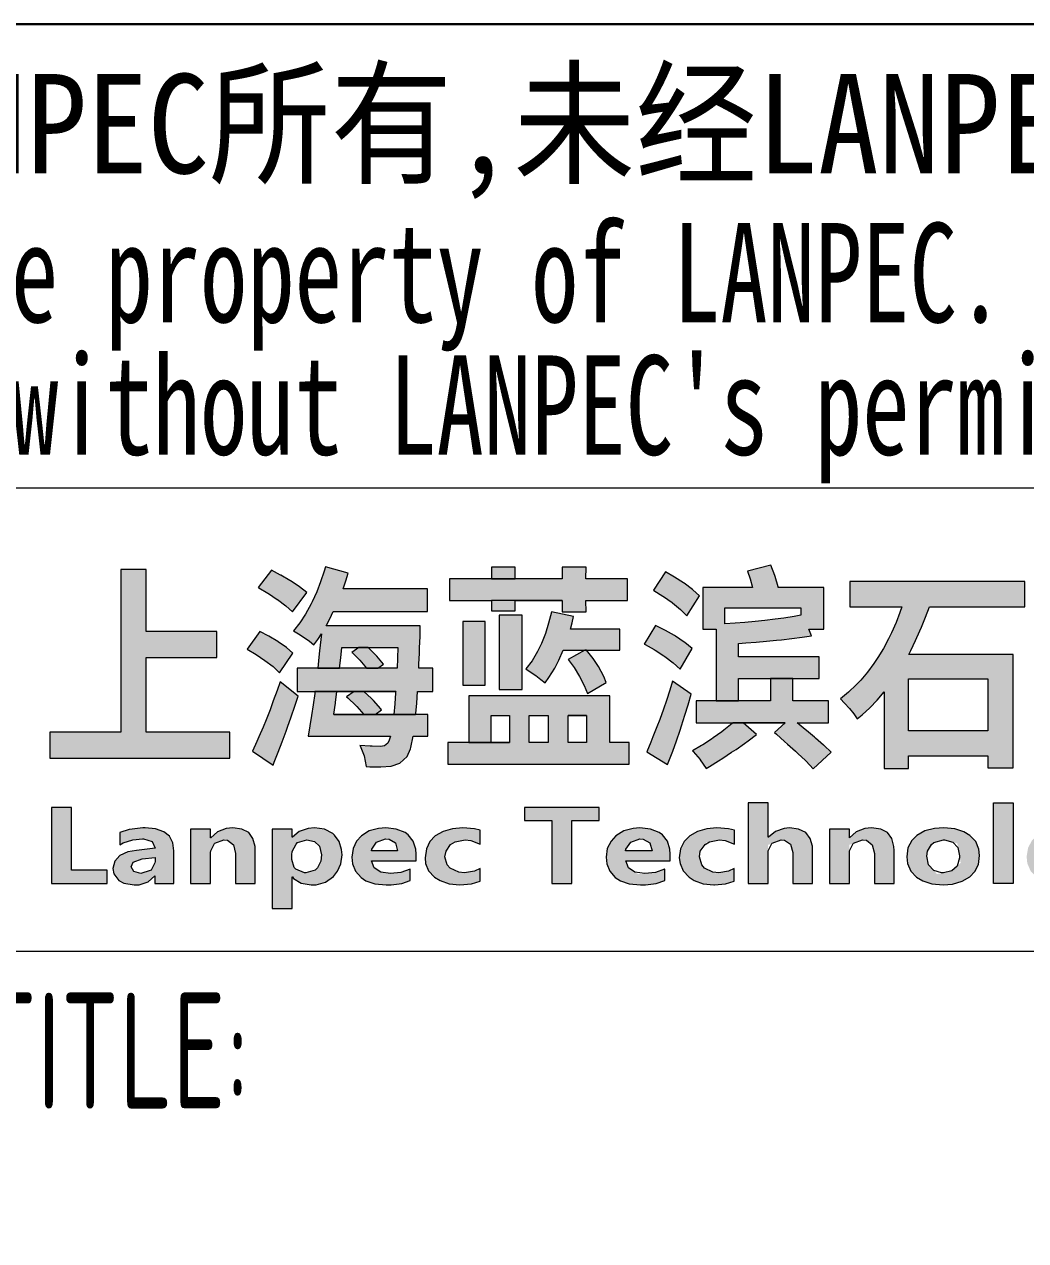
# Model space of a CAD drawing. Header units: millimetres. Extents: x 2346 to 2766, y 1417 to 1714.
# Drawn here: x 2665.9 to 2696.14, y 1454.96 to 1491.7 of the extents above; entities that cross this region are included whole.
import ezdxf
from ezdxf.enums import TextEntityAlignment as Align

# ---------------------------------------------------------------- set-up
doc = ezdxf.new("R2010")
doc.units = ezdxf.units.MM
for name, color, linetype, lineweight in [('1粗实线', 7, 'Continuous', 30), ('7文本', 2, 'Continuous', 18), ('8标注', 3, 'Continuous', 18), ('9图表', 4, 'Continuous', 18)]:
    doc.layers.add(name, color=color, linetype=linetype, lineweight=lineweight)
doc.layers.add('LOGO 1', color=7, linetype='Continuous', true_color=0x1e2380)
doc.styles.add('lanpec', font='bpec_e.shx', dxfattribs={"width": 0.75, "bigfont": 'hztxt.shx'})
doc.styles.add('黑体', font='simhei.ttf', dxfattribs={"width": 1.5})

# ---------------------------------------------------------------- blocks, each defined once
blk = doc.blocks.new('蓝滨LOGO')
at = {"layer": 'LOGO 1'}
h = blk.add_hatch(color=256, dxfattribs=at)
h.dxf.hatch_style = 1
h.paths.add_polyline_path([(26.865, 9.713), (26.85, 9.723), (26.571, 9.909), (26.298, 10.069), (26.292, 10.069), (26.014, 10.219), (25.616, 9.697), (25.632, 9.687), (25.924, 9.513), (26.189, 9.336), (26.194, 9.331), (26.447, 9.14), (26.654, 8.959), (27.082, 9.543)])
h.paths.add_polyline_path([(26.664, 7.71), (26.468, 7.881), (26.215, 8.061), (26.205, 8.066), (25.936, 8.232), (25.668, 8.371), (25.281, 7.839), (25.549, 7.679), (25.554, 7.674), (25.818, 7.493), (26.065, 7.308), (26.256, 7.122)])
h.paths.add_polyline_path([(26.721, 6.11), (26.824, 6.42), (26.277, 6.848), (26.184, 6.585), (26.07, 6.27), (25.972, 6.007), (25.854, 5.702), (25.766, 5.48), (25.637, 5.186), (25.575, 5.042), (25.441, 4.753), (26.065, 4.329), (26.101, 4.422), (26.22, 4.722), (26.339, 5.037), (26.463, 5.357), (26.504, 5.48), (26.612, 5.795)])
h.paths.add_polyline_path([(30.731, 9.661), (28.176, 9.661), (28.264, 9.904), (28.336, 10.131), (27.645, 10.322), (27.603, 10.188), (27.5, 9.873), (27.381, 9.568), (27.242, 9.264), (27.211, 9.202), (27.046, 8.897), (26.87, 8.629), (26.685, 8.392), (26.834, 8.299), (27.005, 8.185), (27.165, 8.072), (27.299, 7.963), (27.412, 8.128), (27.521, 8.299), (27.505, 8.123), (27.469, 7.788), (27.449, 7.597), (27.412, 7.261), (28.073, 7.261), (28.109, 7.576), (28.145, 7.881), (28.651, 7.881), (28.94, 7.881), (29.828, 7.881), (29.818, 7.561), (29.807, 7.261), (29.229, 7.261), (28.883, 7.261), (28.073, 7.261), (27.412, 7.261), (26.793, 7.261), (26.793, 6.554), (27.325, 6.554), (29.771, 6.554), (29.766, 6.513), (29.745, 6.182), (29.709, 5.862), (30.37, 5.862), (30.375, 5.888), (30.401, 6.208), (30.427, 6.554), (30.886, 6.554), (30.886, 7.261), (30.463, 7.261), (30.468, 7.38), (30.484, 7.715), (30.489, 7.875), (30.504, 8.216), (30.509, 8.304), (30.509, 8.417), (30.509, 8.541), (27.665, 8.541), (27.779, 8.753), (27.882, 8.97), (30.731, 8.97)])
h.paths.add_polyline_path([(30.737, 5.862), (30.37, 5.862), (27.896, 5.862), (27.949, 6.203), (27.949, 6.224), (27.991, 6.554), (27.325, 6.554), (27.32, 6.492), (27.273, 6.157), (27.227, 5.831), (27.175, 5.517), (27.123, 5.207), (29.606, 5.207), (29.57, 5.083), (29.529, 5), (29.431, 4.918), (29.307, 4.897), (29.054, 4.902), (28.997, 4.907), (28.691, 4.923), (28.811, 4.613), (28.873, 4.293), (28.982, 4.283), (29.286, 4.278), (29.322, 4.278), (29.627, 4.304), (29.895, 4.391), (30.112, 4.598), (30.215, 4.825), (30.226, 4.866), (30.293, 5.207), (30.737, 5.207)])
h.paths.add_polyline_path([(29.1, 6.28), (29.038, 6.342), (28.801, 6.554), (28.512, 6.554), (28.285, 6.399), (28.326, 6.363), (28.558, 6.136), (28.594, 6.1), (28.806, 5.862), (29.142, 5.862), (29.338, 6.007), (29.317, 6.033)], flags=17)
h.paths.add_polyline_path([(29.193, 7.628), (29.167, 7.653), (28.94, 7.881), (28.651, 7.881), (28.448, 7.738), (28.682, 7.504), (28.883, 7.261), (29.229, 7.261), (29.394, 7.385)], flags=17)
h = blk.add_hatch(color=256, dxfattribs=at)
h.dxf.hatch_style = 1
h.paths.add_polyline_path([(36.765, 9.956), (35.506, 9.956), (35.516, 10.317), (34.799, 10.317), (34.799, 9.956), (33.379, 9.956), (32.662, 9.956), (31.397, 9.956), (31.397, 9.31), (32.662, 9.31), (34.799, 9.31), (34.799, 8.964), (35.516, 8.964), (35.506, 9.31), (36.765, 9.31)])
h.paths.add_polyline_path([(33.379, 10.317), (32.662, 10.317), (32.662, 9.956), (33.379, 9.956)], flags=17)
h.paths.add_polyline_path([(33.379, 9.31), (32.662, 9.31), (32.662, 8.99), (33.379, 8.99)], flags=17)
h.paths.add_polyline_path([(32.466, 8.67), (31.795, 8.67), (31.795, 6.75), (32.466, 6.75)])
h.paths.add_polyline_path([(33.591, 8.866), (32.889, 8.866), (32.889, 6.621), (33.591, 6.621)])
h.paths.add_polyline_path([(36.538, 8.443), (35.046, 8.443), (35.093, 8.629), (35.139, 8.82), (34.471, 8.959), (34.386, 8.624), (34.288, 8.309), (34.169, 8.004), (34.055, 7.762), (33.885, 7.483), (33.699, 7.241), (33.833, 7.148), (33.999, 7.039), (34.153, 6.921), (34.277, 6.822), (34.396, 6.982), (34.572, 7.266), (34.69, 7.499), (34.83, 7.803), (35.48, 7.803), (35.532, 7.803), (36.538, 7.803)])
h.paths.add_polyline_path([(35.893, 7.313), (35.733, 7.555), (35.532, 7.803), (35.48, 7.803), (34.974, 7.524), (35.155, 7.282), (35.32, 7.008), (35.459, 6.74), (35.557, 6.497), (36.125, 6.828), (36.058, 7.008)])
h.paths.add_polyline_path([(36.234, 6.425), (31.98, 6.425), (31.98, 5.021), (32.646, 5.021), (32.646, 5.831), (33.204, 5.831), (33.204, 5.021), (31.98, 5.021), (31.34, 5.021), (31.34, 4.366), (36.817, 4.366), (36.817, 5.021), (36.234, 5.021)])
h.paths.add_polyline_path([(34.37, 5.831), (34.37, 5.021), (33.797, 5.021), (33.797, 5.831)], flags=16)
h.paths.add_polyline_path([(34.974, 5.831), (35.532, 5.831), (35.532, 5.021), (34.974, 5.021)], flags=16)
h = blk.add_hatch(color=256, dxfattribs=at)
h.dxf.hatch_style = 1
h.paths.add_polyline_path([(38.943, 9.45), (38.726, 9.64), (38.479, 9.826), (38.458, 9.842), (38.19, 10.007), (38.19, 10.012), (37.916, 10.167), (37.556, 9.616), (37.834, 9.439), (37.86, 9.424), (38.118, 9.243), (38.128, 9.238), (38.371, 9.037), (38.556, 8.841)])
h.paths.add_polyline_path([(38.722, 7.855), (38.505, 8.035), (38.484, 8.051), (38.221, 8.226), (38.19, 8.247), (37.916, 8.402), (37.896, 8.412), (37.612, 8.546), (37.271, 7.984), (37.297, 7.973), (37.57, 7.824), (37.607, 7.803), (37.87, 7.633), (37.891, 7.617), (38.143, 7.426), (38.355, 7.235)])
h.paths.add_polyline_path([(38.603, 6.157), (38.696, 6.471), (38.123, 6.864), (38.045, 6.6), (37.942, 6.28), (37.854, 6.022), (37.741, 5.713), (37.653, 5.486), (37.534, 5.186), (37.472, 5.026), (37.349, 4.737), (37.978, 4.355), (38.02, 4.453), (38.133, 4.753), (38.247, 5.067), (38.36, 5.393), (38.402, 5.522), (38.505, 5.842)])
h.paths.add_polyline_path([(42.696, 9.697), (41.323, 9.697), (41.318, 9.713), (41.225, 10.033), (41.215, 10.059), (41.096, 10.368), (40.394, 10.193), (40.471, 9.956), (40.544, 9.697), (39.047, 9.697), (39.047, 8.443), (39.444, 8.443), (39.444, 6.27), (40.125, 6.27), (40.125, 6.946), (41.086, 6.946), (41.757, 6.946), (42.562, 6.946), (42.562, 7.602), (40.125, 7.602), (40.125, 8.01), (40.347, 8.025), (40.652, 8.046), (40.962, 8.072), (41.271, 8.103), (41.416, 8.118), (41.736, 8.154), (42.04, 8.195), (42.324, 8.242), (42.247, 8.443), (42.696, 8.443)])
h.paths.add_polyline_path([(39.713, 9.083), (41.999, 9.083), (41.999, 8.861), (41.803, 8.825), (41.488, 8.774), (41.225, 8.743), (40.915, 8.701), (40.626, 8.67), (40.316, 8.644), (40.017, 8.619), (39.713, 8.598)], flags=16)
h.paths.add_polyline_path([(42.835, 6.27), (41.757, 6.27), (41.757, 6.946), (41.086, 6.946), (41.086, 6.27), (40.125, 6.27), (39.444, 6.27), (38.845, 6.27), (38.845, 5.609), (39.955, 5.609), (41.529, 5.609), (41.204, 5.315), (41.266, 5.264), (41.509, 5.047), (41.602, 4.964), (41.844, 4.753), (41.917, 4.686), (42.144, 4.469), (42.164, 4.448), (42.381, 4.221), (42.918, 4.727), (42.706, 4.923), (42.691, 4.938), (42.448, 5.145), (42.417, 5.176), (42.175, 5.382), (42.139, 5.408), (41.896, 5.609), (42.835, 5.609)])
h.paths.add_polyline_path([(40.662, 5.258), (40.265, 5.609), (39.955, 5.609), (39.929, 5.589), (39.676, 5.388), (39.614, 5.341), (39.356, 5.16), (39.305, 5.119), (39.042, 4.949), (39, 4.928), (38.732, 4.768), (38.752, 4.747), (38.959, 4.5), (38.964, 4.495), (39.145, 4.226), (39.243, 4.288), (39.516, 4.458), (39.645, 4.546), (39.909, 4.722), (40.048, 4.809), (40.306, 4.99), (40.415, 5.067)])
h = blk.add_hatch(color=256, dxfattribs=at)
h.dxf.hatch_style = 1
h.paths.add_polyline_path([(24.362, 8.371), (22.23, 8.371), (22.23, 10.245), (21.466, 10.245), (21.466, 5.331), (19.319, 5.331), (19.319, 4.546), (24.754, 4.546), (24.754, 5.331), (22.23, 5.331), (22.23, 7.586), (24.362, 7.586)])
h = blk.add_hatch(color=256, dxfattribs=at)
h.dxf.hatch_style = 1
h.paths.add_polyline_path([(45.468, 8.092), (45.602, 8.392), (45.648, 8.495), (45.767, 8.804), (45.886, 9.114), (48.766, 9.114), (48.766, 9.878), (43.486, 9.878), (43.486, 9.114), (45.055, 9.114), (44.998, 8.944), (44.879, 8.639), (44.74, 8.33), (44.652, 8.149), (44.497, 7.86), (44.327, 7.581), (44.208, 7.406), (44.017, 7.142), (43.811, 6.895), (43.677, 6.755), (43.444, 6.533), (43.202, 6.332), (43.326, 6.208), (43.47, 6.048), (43.604, 5.883), (43.708, 5.733), (43.852, 5.852), (44.084, 6.064), (44.306, 6.296), (44.518, 6.549), (44.518, 4.226), (45.251, 4.226), (45.251, 4.618), (47.651, 4.618), (47.651, 4.252), (48.415, 4.252), (48.415, 7.679), (45.266, 7.679), (45.323, 7.793)])
h.paths.add_polyline_path([(45.251, 6.936), (47.651, 6.936), (47.651, 5.367), (45.251, 5.367)], flags=16)
h = blk.add_hatch(color=256, dxfattribs=at)
h.dxf.hatch_style = 1
h.paths.add_polyline_path([(19.977, 1.161), (19.977, 3.054), (19.369, 3.054), (19.369, 0.755), (21.048, 0.755), (21.048, 1.161)])
h.paths.add_polyline_path([(23.065, 1.747), (23.031, 1.983), (22.93, 2.186), (22.761, 2.321), (22.513, 2.411), (22.197, 2.434), (22.13, 2.434), (21.803, 2.4), (21.713, 2.389), (21.431, 2.299), (21.431, 1.927), (21.532, 1.983), (21.825, 2.073), (22.143, 2.11), (22.411, 2.028), (22.501, 1.825), (21.938, 1.758), (21.679, 1.713), (21.431, 1.6), (21.285, 1.431), (21.228, 1.206), (21.251, 1.048), (21.408, 0.845), (21.555, 0.766), (21.87, 0.721), (22.017, 0.721), (22.287, 0.811), (22.49, 0.992), (22.49, 0.755), (23.065, 0.755)])
h.paths.add_polyline_path([(22.501, 1.544), (22.501, 1.409), (22.375, 1.156), (22.073, 1.059), (21.859, 1.116), (21.78, 1.262), (21.837, 1.397), (22.107, 1.499)], flags=16)
h.paths.add_polyline_path([(24.298, 1.969), (24.64, 2.098), (24.868, 1.927), (24.924, 1.668), (24.924, 0.755), (25.521, 0.755), (25.521, 1.871), (25.454, 2.118), (25.33, 2.299), (25.116, 2.4), (24.845, 2.434), (24.642, 2.423), (24.383, 2.321), (24.169, 2.131), (24.169, 2.4), (23.572, 2.4), (23.572, 0.755), (24.169, 0.755), (24.169, 1.725)])
h.paths.add_polyline_path([(26.637, 2.4), (26.039, 2.4), (26.039, 0), (26.637, 0), (26.637, 0.973), (26.682, 0.913), (26.907, 0.766), (27.211, 0.721), (27.369, 0.721), (27.651, 0.8), (27.887, 0.969), (28.011, 1.127), (28.113, 1.352), (28.147, 1.623), (28.135, 1.78), (28.056, 2.028), (27.921, 2.22), (27.865, 2.265), (27.617, 2.4), (27.313, 2.434), (27.121, 2.423), (26.851, 2.332), (26.637, 2.142)])
h.paths.add_polyline_path([(26.782, 1.988), (27.087, 2.073), (27.313, 2.028), (27.47, 1.882), (27.527, 1.623), (27.504, 1.431), (27.375, 1.172), (27.026, 1.074), (26.714, 1.21), (26.625, 1.487), (26.625, 1.704)], flags=16)
h.paths.add_polyline_path([(29.037, 1.442), (30.389, 1.442), (30.389, 1.645), (30.378, 1.792), (30.299, 2.04), (30.141, 2.231), (30.051, 2.299), (29.78, 2.4), (29.465, 2.434), (29.251, 2.423), (28.969, 2.344), (28.732, 2.197), (28.586, 2.04), (28.485, 1.814), (28.44, 1.555), (28.462, 1.352), (28.552, 1.127), (28.721, 0.935), (28.868, 0.834), (29.138, 0.744), (29.476, 0.721), (29.634, 0.721), (29.949, 0.755), (30.209, 0.845), (30.209, 1.194), (29.927, 1.093), (29.611, 1.059), (29.318, 1.104), (29.116, 1.228)])
h.paths.add_polyline_path([(29.183, 2.006), (29.511, 2.129), (29.758, 1.983), (29.825, 1.747), (29.02, 1.747)], flags=16)
h.paths.add_polyline_path([(31.256, 1.566), (31.29, 1.735), (31.425, 1.938), (31.561, 2.017), (31.865, 2.073), (32.034, 2.051), (32.316, 1.949), (32.316, 2.366), (32.147, 2.411), (31.797, 2.434), (31.482, 2.411), (31.2, 2.332), (30.963, 2.197), (30.794, 2.028), (30.693, 1.803), (30.659, 1.532), (30.671, 1.363), (30.761, 1.138), (30.941, 0.947), (31.11, 0.845), (31.38, 0.744), (31.707, 0.721), (32.056, 0.744), (32.316, 0.823), (32.316, 1.206), (32.147, 1.127), (31.842, 1.082), (31.673, 1.104), (31.414, 1.217), (31.324, 1.318)])
h = blk.add_hatch(color=256, dxfattribs=at)
h.dxf.hatch_style = 1
h.paths.add_polyline_path([(35.087, 2.659), (35.91, 2.659), (35.91, 3.054), (33.656, 3.054), (33.656, 2.659), (34.479, 2.659), (34.479, 0.755), (35.087, 0.755)])
h.paths.add_polyline_path([(36.721, 1.442), (38.062, 1.442), (38.062, 1.645), (38.051, 1.792), (37.972, 2.04), (37.825, 2.231), (37.724, 2.299), (37.465, 2.4), (37.138, 2.434), (36.935, 2.423), (36.654, 2.344), (36.417, 2.197), (36.271, 2.04), (36.158, 1.814), (36.124, 1.555), (36.147, 1.352), (36.237, 1.127), (36.395, 0.935), (36.552, 0.834), (36.823, 0.744), (37.161, 0.721), (37.307, 0.721), (37.634, 0.755), (37.893, 0.845), (37.893, 1.194), (37.882, 1.194), (37.611, 1.093), (37.095, 1.038), (36.8, 1.228)])
h.paths.add_polyline_path([(37.187, 2.125), (37.442, 1.983), (37.51, 1.747), (36.69, 1.747), (36.868, 2.006)], flags=16)
h.paths.add_polyline_path([(39.62, 2.086), (40, 1.949), (40, 2.366), (39.82, 2.411), (39.471, 2.434), (39.166, 2.411), (38.885, 2.332), (38.648, 2.197), (38.479, 2.028), (38.366, 1.803), (38.333, 1.532), (38.355, 1.363), (38.445, 1.138), (38.626, 0.947), (38.783, 0.845), (39.054, 0.744), (39.38, 0.721), (39.392, 0.721), (39.73, 0.744), (39.989, 0.823), (39.989, 1.206), (39.82, 1.127), (39.429, 1.067), (39.027, 1.249), (38.914, 1.666), (39.155, 2)])
h.paths.add_polyline_path([(40.417, 0.755), (41.014, 0.755), (41.014, 1.69), (41.014, 1.925), (41.461, 2.093), (41.69, 1.949), (41.758, 1.69), (41.758, 0.755), (42.355, 0.755), (42.355, 1.882), (42.287, 2.118), (42.152, 2.299), (41.938, 2.4), (41.657, 2.434), (41.499, 2.423), (41.24, 2.332), (41.014, 2.143), (41.014, 3.189), (40.417, 3.189)])
h.paths.add_polyline_path([(42.873, 0.755), (43.471, 0.755), (43.471, 1.69), (43.471, 1.925), (43.94, 2.101), (44.158, 1.927), (44.226, 1.668), (44.226, 0.755), (44.823, 0.755), (44.823, 1.758), (44.811, 1.871), (44.755, 2.118), (44.62, 2.299), (44.417, 2.4), (44.135, 2.434), (43.933, 2.423), (43.673, 2.321), (43.471, 2.141), (43.471, 2.4), (42.873, 2.4)])
h.paths.add_polyline_path([(45.352, 2.051), (45.24, 1.837), (45.206, 1.566), (45.228, 1.363), (45.33, 1.127), (45.499, 0.947), (45.69, 0.834), (45.961, 0.744), (46.299, 0.721), (46.58, 0.732), (46.873, 0.823), (47.11, 0.958), (47.257, 1.116), (47.369, 1.33), (47.403, 1.6), (47.38, 1.792), (47.29, 2.028), (47.11, 2.209), (46.93, 2.321), (46.659, 2.411), (46.321, 2.434), (46.04, 2.423), (45.747, 2.344), (45.51, 2.209)])
h.paths.add_polyline_path([(45.977, 1.984), (46.327, 2.078), (46.729, 1.968), (46.831, 1.381), (46.569, 1.138), (46.119, 1.04), (45.859, 1.318), (45.795, 1.686)], flags=16)
h.paths.add_polyline_path([(48.417, 3.189), (47.82, 3.189), (47.82, 0.755), (48.417, 0.755)])
h.paths.add_polyline_path([(49.127, 0.947), (49.307, 0.834), (49.589, 0.744), (49.916, 0.721), (50.209, 0.732), (50.49, 0.823), (50.727, 0.958), (50.873, 1.116), (50.986, 1.33), (51.02, 1.6), (50.997, 1.792), (50.907, 2.028), (50.727, 2.209), (50.558, 2.321), (50.276, 2.411), (49.95, 2.434), (49.657, 2.423), (49.364, 2.344), (49.127, 2.209), (48.981, 2.051), (48.868, 1.837), (48.823, 1.566), (48.845, 1.363), (48.947, 1.127)])
h.paths.add_polyline_path([(49.488, 1.318), (49.413, 1.662), (49.589, 1.979), (49.944, 2.078), (50.345, 1.968), (50.448, 1.381), (50.186, 1.138), (49.733, 1.035)], flags=16)
h.paths.add_polyline_path([(53.431, 0.935), (53.431, 2.4), (52.834, 2.4), (52.834, 2.197), (52.823, 2.197), (52.789, 2.242), (52.564, 2.389), (52.259, 2.434), (52.09, 2.434), (51.809, 2.355), (51.583, 2.197), (51.448, 2.028), (51.358, 1.803), (51.324, 1.532), (51.335, 1.375), (51.414, 1.138), (51.561, 0.935), (51.617, 0.89), (51.865, 0.755), (52.181, 0.721), (52.35, 0.732), (52.62, 0.823), (52.823, 0.992), (52.859, 0.992), (52.777, 0.55), (52.462, 0.383), (52.124, 0.335), (51.504, 0.427), (51.504, 0.079), (51.538, 0.068), (51.82, 0.011), (52.169, -0.011), (52.271, -0.011), (52.597, 0.023), (52.879, 0.101), (53.104, 0.237), (53.127, 0.259), (53.296, 0.44), (53.397, 0.665)])
h.paths.add_polyline_path([(52.346, 1.074), (52.004, 1.23), (51.907, 1.655), (52.08, 1.982), (52.433, 2.081), (52.745, 1.945), (52.879, 1.544), (52.693, 1.172)], flags=16)
h.paths.add_polyline_path([(53.961, 0.755), (54.558, 0.755), (54.558, 2.4), (53.961, 2.4)])
h.paths.add_polyline_path([(54.265, 3.178), (54.017, 3.11), (53.916, 2.93), (54.017, 2.749), (54.265, 2.671), (54.513, 2.749), (54.614, 2.93), (54.513, 3.11)])
h.paths.add_polyline_path([(55.561, 1.442), (56.913, 1.442), (56.913, 1.645), (56.902, 1.792), (56.823, 2.04), (56.665, 2.231), (56.575, 2.299), (56.316, 2.4), (55.989, 2.434), (55.786, 2.423), (55.504, 2.344), (55.257, 2.197), (55.121, 2.04), (55.009, 1.814), (54.975, 1.555), (54.986, 1.352), (55.076, 1.127), (55.245, 0.935), (55.403, 0.834), (55.674, 0.744), (56, 0.721), (56.158, 0.721), (56.474, 0.755), (56.733, 0.845), (56.733, 1.194), (56.451, 1.093), (55.949, 1.039), (55.64, 1.228)])
h.paths.add_polyline_path([(55.707, 2.006), (56.038, 2.125), (56.293, 1.983), (56.361, 1.747), (55.544, 1.747)], flags=16)
h.paths.add_polyline_path([(58.547, 0.856), (58.727, 1.014), (58.806, 1.251), (58.727, 1.476), (58.513, 1.645), (58.423, 1.679), (58.096, 1.78), (57.753, 1.866), (57.927, 2.062), (58.251, 2.127), (58.682, 1.994), (58.682, 2.366), (58.457, 2.411), (58.141, 2.434), (58.074, 2.434), (57.758, 2.4), (57.499, 2.299), (57.319, 2.152), (57.251, 1.927), (57.262, 1.814), (57.397, 1.611), (57.578, 1.499), (58.06, 1.354), (58.303, 1.129), (57.844, 1.047), (57.251, 1.116), (57.251, 0.8), (57.544, 0.732), (57.871, 0.721), (57.972, 0.721), (58.288, 0.755)])
at = {"color": 164, "lineweight": 0}
for points in [[(27.645, 10.322), (27.603, 10.188), (27.5, 9.873), (27.381, 9.568), (27.242, 9.264), (27.211, 9.202), (27.046, 8.897), (26.87, 8.629), (26.685, 8.392), (26.834, 8.299)], [(29.828, 7.881), (29.818, 7.561), (29.807, 7.261), (29.229, 7.261), (28.883, 7.261), (28.073, 7.261), (27.412, 7.261), (26.793, 7.261), (26.793, 6.554), (27.325, 6.554), (29.771, 6.554), (29.766, 6.513), (29.745, 6.182), (29.709, 5.862), (29.142, 5.862), (28.806, 5.862), (27.898, 5.862), (30.37, 5.862), (30.375, 5.888), (30.401, 6.208), (30.427, 6.554), (30.886, 6.554), (30.886, 7.261), (30.463, 7.261), (30.468, 7.38), (30.484, 7.715), (30.489, 7.875), (30.504, 8.216), (30.509, 8.304), (30.509, 8.417), (30.509, 8.541), (27.665, 8.541), (27.779, 8.753), (27.882, 8.97), (30.731, 8.97), (30.731, 9.661), (28.176, 9.661), (28.264, 9.904), (28.336, 10.131), (27.645, 10.322)], [(35.516, 10.317), (34.799, 10.317), (34.799, 9.956), (33.379, 9.956), (32.662, 9.956), (31.397, 9.956), (31.397, 9.31), (32.662, 9.31)], [(33.379, 9.31), (34.799, 9.31), (34.799, 8.964), (35.516, 8.964), (35.506, 9.31), (36.765, 9.31), (36.765, 9.956), (35.506, 9.956), (35.516, 10.317)], [(41.096, 10.368), (40.394, 10.193), (40.471, 9.956), (40.544, 9.697), (39.047, 9.697), (39.047, 8.443)], [(42.696, 9.697), (41.323, 9.697), (41.318, 9.713), (41.225, 10.033), (41.215, 10.059), (41.096, 10.368)], [(39.047, 8.443), (39.444, 8.443), (39.444, 6.27), (40.125, 6.27), (40.125, 6.946), (41.086, 6.946), (41.757, 6.946), (42.562, 6.946), (42.562, 7.602), (40.125, 7.602), (40.125, 8.01), (40.347, 8.025), (40.652, 8.046), (40.962, 8.072), (41.271, 8.103), (41.416, 8.118), (41.736, 8.154), (42.04, 8.195), (42.324, 8.242), (42.247, 8.443), (42.696, 8.443), (42.696, 9.697)], [(48.766, 9.878), (43.486, 9.878), (43.486, 9.114), (45.055, 9.114), (44.998, 8.944), (44.879, 8.639), (44.74, 8.33), (44.652, 8.149), (44.497, 7.86), (44.327, 7.581), (44.208, 7.406), (44.017, 7.142)], [(47.651, 4.618), (47.651, 4.252), (48.415, 4.252), (48.415, 7.679), (45.266, 7.679), (45.323, 7.793), (45.468, 8.092), (45.602, 8.392), (45.648, 8.495), (45.767, 8.804), (45.886, 9.114), (48.766, 9.114), (48.766, 9.878)], [(41.999, 9.083), (41.999, 8.861), (41.803, 8.825), (41.488, 8.774), (41.225, 8.743), (40.915, 8.701), (40.626, 8.67), (40.316, 8.644), (40.017, 8.619), (39.713, 8.598)], [(39.713, 8.598), (39.713, 9.083), (41.999, 9.083)], [(26.834, 8.299), (27.005, 8.185), (27.165, 8.072), (27.299, 7.963), (27.412, 8.128), (27.521, 8.299)], [(27.505, 8.123), (27.469, 7.788), (27.449, 7.597), (27.412, 7.261), (28.073, 7.261), (28.109, 7.576), (28.145, 7.881), (28.651, 7.881), (28.94, 7.881), (29.828, 7.881)], [(27.521, 8.299), (27.505, 8.123)], [(44.017, 7.142), (43.811, 6.895), (43.677, 6.755)], [(43.677, 6.755), (43.444, 6.533), (43.202, 6.332), (43.326, 6.208), (43.47, 6.048), (43.604, 5.883), (43.708, 5.733), (43.852, 5.852), (44.084, 6.064), (44.306, 6.296), (44.518, 6.549)], [(45.251, 5.367), (45.251, 6.936), (47.651, 6.936)], [(47.651, 6.936), (47.651, 5.367), (45.251, 5.367)], [(27.325, 6.554), (27.32, 6.492), (27.273, 6.157), (27.227, 5.831), (27.175, 5.517), (27.123, 5.207), (29.606, 5.207), (29.57, 5.083), (29.529, 5), (29.431, 4.918), (29.307, 4.897)], [(30.226, 4.866), (30.293, 5.207), (30.737, 5.207), (30.737, 5.862), (30.37, 5.862), (27.898, 5.862), (27.898, 5.873), (27.949, 6.203), (27.949, 6.224), (27.991, 6.554), (28.512, 6.554), (28.801, 6.554), (29.771, 6.554), (27.325, 6.554)], [(33.204, 5.021), (31.98, 5.021), (31.34, 5.021), (31.34, 4.366), (36.817, 4.366), (36.817, 5.021), (36.234, 5.021), (36.234, 6.425)], [(33.204, 5.021), (31.98, 5.021), (31.34, 5.021), (31.34, 4.366), (36.817, 4.366), (36.817, 5.021), (36.234, 5.021), (36.234, 6.425)], [(36.234, 6.425), (31.98, 6.425), (31.98, 5.021), (32.646, 5.021), (32.646, 5.831), (33.204, 5.831)], [(44.518, 6.549), (44.518, 4.226), (45.251, 4.226), (45.251, 4.618), (47.651, 4.618)], [(33.204, 5.831), (33.204, 5.021), (32.646, 5.021), (31.98, 5.021), (33.204, 5.021)], [(33.204, 5.831), (33.204, 5.021), (32.646, 5.021), (31.98, 5.021), (33.204, 5.021)], [(33.797, 5.021), (33.797, 5.831)], [(33.797, 5.021), (33.797, 5.831)], [(33.797, 5.831), (34.37, 5.831)], [(34.37, 5.831), (34.37, 5.021)], [(34.974, 5.021), (34.974, 5.831), (35.532, 5.831), (34.974, 5.831)], [(34.974, 5.831), (35.532, 5.831), (35.532, 5.021), (34.974, 5.021)], [(34.974, 5.831), (35.532, 5.831), (35.532, 5.021), (34.974, 5.021)], [(29.307, 4.897), (29.054, 4.902), (28.997, 4.907), (28.687, 4.923)], [(28.687, 4.923), (28.693, 4.918), (28.811, 4.613), (28.873, 4.293), (28.982, 4.283), (29.286, 4.278), (29.322, 4.278), (29.627, 4.304), (29.895, 4.391), (30.112, 4.598), (30.215, 4.825), (30.226, 4.866)], [(34.37, 5.021), (33.797, 5.021)], [(34.37, 5.021), (33.797, 5.021)]]:
    blk.add_lwpolyline(points, dxfattribs=at)
for points in [[(33.379, 10.317), (32.662, 10.317), (32.662, 9.956), (33.379, 9.956)], [(22.23, 10.245), (21.466, 10.245), (21.466, 5.331), (19.319, 5.331), (19.319, 4.546), (24.754, 4.546), (24.754, 5.331), (22.23, 5.331), (22.23, 7.586), (24.362, 7.586), (24.362, 8.371), (22.23, 8.371)], [(26.014, 10.219), (25.616, 9.697), (25.632, 9.687), (25.9, 9.527), (25.926, 9.512), (26.189, 9.336), (26.194, 9.331), (26.447, 9.14), (26.654, 8.959), (27.082, 9.543), (26.865, 9.713), (26.85, 9.723), (26.587, 9.899), (26.571, 9.909), (26.298, 10.069), (26.292, 10.069)], [(37.916, 10.167), (37.555, 9.615), (37.565, 9.61), (37.834, 9.439), (37.86, 9.424), (38.118, 9.243), (38.128, 9.238), (38.371, 9.037), (38.556, 8.841), (38.943, 9.45), (38.737, 9.63), (38.732, 9.636), (38.479, 9.826), (38.458, 9.842), (38.19, 10.007), (38.19, 10.012)], [(32.662, 9.31), (32.662, 8.99), (33.379, 8.99), (33.379, 9.31), (34.799, 9.31)], [(33.591, 8.866), (32.889, 8.866), (32.889, 6.621), (33.591, 6.621)], [(34.468, 8.959), (34.468, 8.949), (34.386, 8.624), (34.288, 8.309), (34.169, 8.004), (34.055, 7.762), (33.885, 7.483), (33.699, 7.241), (33.833, 7.148), (33.999, 7.039), (34.153, 6.921), (34.277, 6.822), (34.396, 6.982), (34.572, 7.266), (34.69, 7.499), (34.83, 7.803), (35.48, 7.803), (35.532, 7.803), (36.538, 7.803), (36.538, 8.443), (35.046, 8.443), (35.093, 8.629), (35.139, 8.82)], [(32.466, 8.67), (31.795, 8.67), (31.795, 6.75), (32.466, 6.75)], [(37.612, 8.546), (37.271, 7.984), (37.297, 7.973), (37.57, 7.824), (37.607, 7.803), (37.87, 7.633), (37.891, 7.617), (38.143, 7.426), (38.355, 7.235), (38.722, 7.855), (38.505, 8.035), (38.484, 8.051), (38.221, 8.226), (38.19, 8.247), (37.916, 8.402), (37.896, 8.412)], [(25.668, 8.371), (25.281, 7.839), (25.549, 7.679), (25.554, 7.674), (25.818, 7.493), (26.065, 7.308), (26.256, 7.122), (26.664, 7.71), (26.468, 7.881), (26.215, 8.061), (26.205, 8.066), (25.936, 8.232)], [(28.94, 7.881), (28.651, 7.881), (28.445, 7.736), (28.455, 7.731), (28.682, 7.504), (28.883, 7.261), (29.229, 7.261), (29.394, 7.385), (29.193, 7.628), (29.167, 7.653)], [(35.532, 7.803), (35.48, 7.803), (34.974, 7.524), (35.155, 7.282), (35.32, 7.008), (35.459, 6.74), (35.557, 6.497), (36.125, 6.828), (36.058, 7.008), (35.893, 7.313), (35.733, 7.555)], [(26.277, 6.848), (26.184, 6.585), (26.07, 6.27), (25.972, 6.007), (25.854, 5.702), (25.766, 5.48), (25.637, 5.186), (25.575, 5.042), (25.441, 4.753), (26.065, 4.329), (26.101, 4.422), (26.22, 4.722), (26.339, 5.037), (26.463, 5.357), (26.504, 5.48), (26.612, 5.795), (26.721, 6.11), (26.824, 6.42)], [(38.123, 6.864), (38.045, 6.6), (37.942, 6.28), (37.854, 6.022), (37.741, 5.713), (37.653, 5.486), (37.534, 5.186), (37.472, 5.026), (37.349, 4.737), (37.978, 4.355), (38.02, 4.453), (38.133, 4.753), (38.247, 5.067), (38.36, 5.393), (38.402, 5.522), (38.505, 5.842), (38.603, 6.157), (38.696, 6.471)], [(41.757, 6.946), (41.086, 6.946), (41.086, 6.27), (40.125, 6.27), (39.444, 6.27), (38.845, 6.27), (38.845, 5.609), (39.955, 5.609), (41.529, 5.609), (41.204, 5.315), (41.266, 5.264), (41.509, 5.047), (41.602, 4.964), (41.844, 4.753), (41.917, 4.686), (42.144, 4.469), (42.164, 4.448), (42.381, 4.221), (42.918, 4.727), (42.706, 4.923), (42.691, 4.938), (42.448, 5.145), (42.417, 5.176), (42.175, 5.382), (42.139, 5.408), (41.896, 5.609), (42.835, 5.609), (42.835, 6.27), (41.757, 6.27)], [(28.801, 6.554), (28.512, 6.554), (28.285, 6.399), (28.326, 6.363), (28.558, 6.136), (28.594, 6.1), (28.806, 5.862), (29.142, 5.862), (29.338, 6.007), (29.317, 6.033), (29.1, 6.28), (29.038, 6.342)], [(39.955, 5.609), (39.929, 5.589), (39.676, 5.388), (39.614, 5.341), (39.356, 5.16), (39.305, 5.119), (39.042, 4.949), (39, 4.928), (38.732, 4.768), (38.752, 4.747), (38.959, 4.5), (38.964, 4.495), (39.145, 4.226), (39.243, 4.288), (39.516, 4.458), (39.645, 4.546), (39.909, 4.722), (40.048, 4.809), (40.306, 4.99), (40.415, 5.067), (40.662, 5.258), (40.265, 5.609), (41.529, 5.609)]]:
    blk.add_lwpolyline(points, close=True, dxfattribs=at)
at = {"layer": 'LOGO 1', "color": 164, "lineweight": 0}
for points in [[(19.977, 3.054), (19.369, 3.054), (19.369, 0.755), (21.048, 0.755), (21.048, 1.161), (19.977, 1.161)], [(35.91, 3.054), (33.656, 3.054), (33.656, 2.659), (34.479, 2.659), (34.479, 0.755), (35.087, 0.755), (35.087, 2.659), (35.91, 2.659)], [(47.82, 0.755), (47.82, 3.189), (48.417, 3.189), (48.417, 0.755), (47.82, 0.755)]]:
    blk.add_lwpolyline(points, close=True, dxfattribs=at)
for points in [[(41.014, 3.189), (40.417, 3.189), (40.417, 0.755), (41.014, 0.755), (41.014, 1.69), (41.014, 1.747), (41.127, 1.961), (41.138, 1.972), (41.409, 2.073)], [(41.014, 2.152), (41.014, 3.189)], [(22.197, 2.434), (22.13, 2.434), (21.803, 2.4), (21.713, 2.389), (21.431, 2.299), (21.431, 1.927), (21.532, 1.983), (21.825, 2.073), (22.118, 2.107)], [(22.93, 2.186), (22.761, 2.321), (22.513, 2.411), (22.197, 2.434)], [(24.169, 2.4), (23.572, 2.4), (23.572, 0.755), (24.169, 0.755), (24.169, 1.69), (24.18, 1.747), (24.293, 1.961), (24.304, 1.972), (24.575, 2.073)], [(24.845, 2.434), (24.642, 2.423), (24.383, 2.321), (24.18, 2.141), (24.169, 2.141)], [(24.169, 2.141), (24.169, 2.4)], [(25.454, 2.118), (25.33, 2.299), (25.116, 2.4), (24.845, 2.434)], [(26.637, 2.4), (26.039, 2.4), (26.039, 0), (26.637, 0), (26.637, 0.958), (26.648, 0.958)], [(27.313, 2.434), (27.121, 2.423), (26.851, 2.332), (26.648, 2.152), (26.637, 2.152)], [(26.637, 2.152), (26.637, 2.4)], [(27.887, 0.969), (28.011, 1.127), (28.113, 1.352), (28.147, 1.623), (28.135, 1.78), (28.056, 2.028), (27.921, 2.22), (27.865, 2.265), (27.617, 2.4), (27.313, 2.434)], [(29.465, 2.434), (29.251, 2.423), (28.969, 2.344), (28.732, 2.197)], [(30.389, 1.645), (30.378, 1.792), (30.299, 2.04), (30.141, 2.231), (30.051, 2.299), (29.78, 2.4), (29.465, 2.434)], [(31.797, 2.434), (31.482, 2.411), (31.2, 2.332), (30.963, 2.197)], [(31.865, 2.073), (32.034, 2.051), (32.316, 1.949), (32.316, 2.366), (32.147, 2.411), (31.797, 2.434)], [(37.138, 2.434), (36.935, 2.423), (36.654, 2.344), (36.417, 2.197)], [(38.062, 1.645), (38.051, 1.792), (37.972, 2.04), (37.825, 2.231), (37.724, 2.299), (37.465, 2.4), (37.138, 2.434)], [(39.471, 2.434), (39.166, 2.411), (38.885, 2.332), (38.648, 2.197)], [(39.549, 2.073), (39.718, 2.051), (40, 1.949), (40, 2.366), (39.82, 2.411), (39.471, 2.434)], [(41.657, 2.434), (41.499, 2.423), (41.24, 2.332), (41.026, 2.152), (41.014, 2.152)], [(42.287, 2.118), (42.152, 2.299), (41.938, 2.4), (41.657, 2.434)], [(43.471, 2.4), (42.873, 2.4), (42.873, 0.755), (43.471, 0.755), (43.471, 1.69), (43.471, 1.747), (43.583, 1.961), (43.595, 1.972), (43.865, 2.073)], [(44.135, 2.434), (43.933, 2.423), (43.673, 2.321), (43.471, 2.141), (43.471, 2.141)], [(43.471, 2.141), (43.471, 2.4)], [(44.755, 2.118), (44.62, 2.299), (44.417, 2.4), (44.135, 2.434)], [(45.51, 2.209), (45.352, 2.051), (45.24, 1.837), (45.206, 1.566), (45.228, 1.363), (45.33, 1.127), (45.499, 0.947), (45.69, 0.834), (45.961, 0.744), (46.299, 0.721), (46.58, 0.732), (46.873, 0.823), (47.11, 0.958)], [(46.321, 2.434), (46.04, 2.423), (45.747, 2.344), (45.51, 2.209)], [(47.11, 0.958), (47.257, 1.116), (47.369, 1.33), (47.403, 1.6), (47.38, 1.792), (47.29, 2.028), (47.11, 2.209), (46.93, 2.321), (46.659, 2.411), (46.321, 2.434)], [(22.118, 2.107), (22.152, 2.107), (22.411, 2.028), (22.501, 1.825), (21.938, 1.758), (21.679, 1.713), (21.431, 1.6)], [(22.118, 2.107), (22.152, 2.107), (22.411, 2.028), (22.501, 1.825), (21.938, 1.758), (21.679, 1.713), (21.431, 1.6)], [(22.49, 0.992), (22.49, 0.755), (23.065, 0.755), (23.065, 1.747), (23.031, 1.983), (22.93, 2.186)], [(22.49, 0.992), (22.49, 0.755), (23.065, 0.755), (23.065, 1.747), (23.031, 1.983), (22.93, 2.186)], [(24.575, 2.073), (24.687, 2.062), (24.868, 1.927), (24.924, 1.668), (24.924, 0.755), (25.521, 0.755), (25.521, 1.758), (25.521, 1.871), (25.454, 2.118)], [(24.575, 2.073), (24.687, 2.062), (24.868, 1.927), (24.924, 1.668), (24.924, 0.755), (25.521, 0.755), (25.521, 1.758), (25.521, 1.871), (25.454, 2.118)], [(27.054, 1.082), (27.009, 1.082), (26.749, 1.194), (26.704, 1.24), (26.625, 1.487), (26.625, 1.623), (26.637, 1.724), (26.761, 1.949), (26.806, 1.994), (27.087, 2.073)], [(27.087, 2.073), (27.313, 2.028), (27.47, 1.882), (27.527, 1.623), (27.504, 1.431), (27.403, 1.228), (27.335, 1.161), (27.054, 1.082)], [(28.732, 2.197), (28.586, 2.04), (28.485, 1.814), (28.44, 1.555), (28.462, 1.352), (28.552, 1.127), (28.721, 0.935)], [(29.037, 1.747), (29.048, 1.792), (29.183, 2.006), (29.183, 2.006), (29.454, 2.107)], [(29.454, 2.107), (29.566, 2.096), (29.758, 1.983), (29.825, 1.747), (29.037, 1.747)], [(30.963, 2.197), (30.794, 2.028), (30.693, 1.803), (30.659, 1.532), (30.671, 1.363), (30.761, 1.138), (30.941, 0.947)], [(31.842, 1.082), (31.673, 1.104), (31.414, 1.217), (31.324, 1.318), (31.256, 1.566), (31.29, 1.735), (31.425, 1.938), (31.561, 2.017), (31.865, 2.073)], [(36.417, 2.197), (36.271, 2.04), (36.158, 1.814), (36.124, 1.555), (36.147, 1.352), (36.237, 1.127), (36.395, 0.935)], [(36.71, 1.747), (36.721, 1.792), (36.868, 2.006), (36.868, 2.006), (37.138, 2.107)], [(37.138, 2.107), (37.24, 2.096), (37.442, 1.983), (37.51, 1.747), (36.71, 1.747)], [(38.648, 2.197), (38.479, 2.028), (38.366, 1.803), (38.333, 1.532), (38.355, 1.363), (38.445, 1.138), (38.626, 0.947)], [(39.527, 1.082), (39.347, 1.104), (39.099, 1.217), (39.009, 1.318), (38.941, 1.566), (38.964, 1.735), (39.11, 1.938), (39.245, 2.017), (39.549, 2.073)], [(41.409, 2.073), (41.51, 2.062), (41.69, 1.949), (41.758, 1.69), (41.758, 0.755), (42.355, 0.755), (42.355, 1.769), (42.355, 1.882), (42.287, 2.118)], [(41.409, 2.073), (41.51, 2.062), (41.69, 1.949), (41.758, 1.69), (41.758, 0.755), (42.355, 0.755), (42.355, 1.769), (42.355, 1.882), (42.287, 2.118)], [(43.865, 2.073), (43.989, 2.062), (44.158, 1.927), (44.226, 1.668), (44.226, 0.755), (44.823, 0.755), (44.823, 1.758), (44.811, 1.871), (44.755, 2.118)], [(43.865, 2.073), (43.989, 2.062), (44.158, 1.927), (44.226, 1.668), (44.226, 0.755), (44.823, 0.755), (44.823, 1.758), (44.811, 1.871), (44.755, 2.118)], [(46.31, 1.082), (46.254, 1.082), (46.017, 1.149), (45.859, 1.318), (45.814, 1.578), (45.826, 1.735), (45.949, 1.938), (46.017, 1.994), (46.31, 2.073)], [(46.31, 2.073), (46.344, 2.073), (46.592, 2.006), (46.75, 1.848), (46.795, 1.589), (46.795, 1.532), (46.727, 1.285), (46.569, 1.138), (46.31, 1.082)], [(21.431, 1.6), (21.285, 1.431), (21.228, 1.206), (21.251, 1.048)], [(22.073, 1.059), (21.859, 1.116), (21.78, 1.262), (21.837, 1.397), (22.107, 1.499), (22.501, 1.544)], [(22.501, 1.544), (22.501, 1.42), (22.49, 1.386), (22.378, 1.161), (22.355, 1.149), (22.073, 1.059)], [(22.501, 1.544), (22.501, 1.42), (22.49, 1.386), (22.378, 1.161), (22.355, 1.149), (22.073, 1.059)], [(29.611, 1.059), (29.318, 1.104), (29.116, 1.228), (29.037, 1.442), (30.389, 1.442), (30.389, 1.645)], [(37.296, 1.059), (36.992, 1.104), (36.8, 1.228), (36.721, 1.442), (38.062, 1.442), (38.062, 1.645)], [(28.721, 0.935), (28.868, 0.834), (29.138, 0.744), (29.476, 0.721), (29.634, 0.721), (29.949, 0.755), (30.209, 0.845), (30.209, 1.194)], [(30.209, 1.194), (30.209, 1.194), (29.927, 1.093), (29.611, 1.059)], [(30.941, 0.947), (31.11, 0.845), (31.38, 0.744), (31.707, 0.721), (31.707, 0.721), (32.056, 0.744), (32.316, 0.823), (32.316, 1.206)], [(32.316, 1.206), (32.147, 1.127), (31.842, 1.082)], [(36.395, 0.935), (36.552, 0.834), (36.823, 0.744), (37.161, 0.721), (37.307, 0.721), (37.634, 0.755), (37.893, 0.845), (37.893, 1.194)], [(37.893, 1.194), (37.882, 1.194), (37.611, 1.093), (37.296, 1.059)], [(38.626, 0.947), (38.783, 0.845), (39.054, 0.744), (39.38, 0.721), (39.392, 0.721), (39.73, 0.744), (39.989, 0.823), (39.989, 1.206)], [(39.989, 1.206), (39.82, 1.127), (39.527, 1.082)], [(21.251, 1.048), (21.408, 0.845), (21.555, 0.766), (21.87, 0.721), (22.017, 0.721), (22.287, 0.811), (22.49, 0.992), (22.49, 0.992)], [(26.648, 0.958), (26.682, 0.913), (26.907, 0.766), (27.211, 0.721), (27.369, 0.721), (27.651, 0.8), (27.887, 0.969)], [(26.648, 0.958), (26.682, 0.913), (26.907, 0.766), (27.211, 0.721), (27.369, 0.721), (27.651, 0.8), (27.887, 0.969)]]:
    blk.add_lwpolyline(points, dxfattribs=at)
blk = doc.blocks.new('蓝滨、蓝科零件图标题栏模板')
at = {"layer": '1粗实线'}
blk.add_lwpolyline([(-180, 0), (0, 0), (0, 70), (-180, 70)], close=True, dxfattribs=at)
at = {"layer": '9图表'}
for p, q in [((-124, 56), (0, 56)), ((-180, 42), (0, 42))]:
    blk.add_line(p, q, dxfattribs=at)
at = {"layer": '8标注'}
blk.add_blockref('蓝滨LOGO', (-114, 43.291), dxfattribs=at)
at = {"layer": '7文本', "style": 'lanpec'}
for tag, height, width, p in [('设计证书号', 4, 0.7, (-15.5, 38.5, 0)), ('设计签名', 4, 0.75, (-155.5, 31.5, 0)), ('设计日期', 4, 0.75, (-134.5, 31.5, 0)), ('项目编号', 4, 0.75, (-15.5, 31.5, 0)), ('名称', 5, 0.75, (-84, 30)), ('校对签名', 4, 0.75, (-155.5, 24.5, 0)), ('校对日期', 4, 0.75, (-134.5, 24.5, 0)), ('规格', 5, 0.75, (-84, 24)), ('产品编号', 4, 0.75, (-15.5, 24.5, 0)), ('审核签名', 4, 0.75, (-155.5, 17.5, 0)), ('审核日期', 4, 0.75, (-134.5, 17.5, 0)), ('设计阶段', 4, 0.75, (-15.5, 17.5, 0)), ('材料', 4, 0.75, (-54, 10.5, 0)), ('图幅', 4, 0.75, (-25.5, 10.5, 0)), ('比例', 4, 0.75, (-5, 10.5, 0)), ('重量', 4, 0.75, (-50.5, 3.5, 0)), ('REV', 3, 0.75, (-25.5, 3.5, 0))]:
    blk.add_attdef(tag, text='', height=height, dxfattribs=dict(at, width=width)).set_placement(p, align=Align.MIDDLE_CENTER)
at = {"layer": '7文本', "style": 'lanpec', "width": 0.75}
for tag, p in [('图号', (-110.5, 10.5)), ('文件编号', (-110.5, 3.5, 0))]:
    blk.add_attdef(tag, text='', height=4, dxfattribs=at).set_placement(p, align=Align.MIDDLE_LEFT)
at = {"layer": '9图表'}
for s, height, style, width, p in [('本文件产权属LANPEC所有,未经LANPEC书面许可不准复制或转让第三方。', 3, '黑体', 0.9, (-123, 67)), ('This document is the property of LANPEC. It shall not be reproduced or transfered', 3, '黑体', 0.7, (-123, 62.5)), ("to any other party without LANPEC's permission in written form.", 3, '黑体', 0.7, (-123, 58.5)), ('图纸名称 DRAWING TITLE:', 3.5, 'lanpec', 0.75, (-123, 39))]:
    blk.add_text(s, height=height, dxfattribs=dict(at, style=style, width=width)).set_placement(p, align=Align.MIDDLE_LEFT)

msp = doc.modelspace()

# ---------------------------------------------------------------- block references
at = {"layer": '8标注'}
msp.add_blockref('蓝滨、蓝科零件图标题栏模板', (2761.346, 1421.705), dxfattribs=at)

doc.saveas('drawing.dxf')
